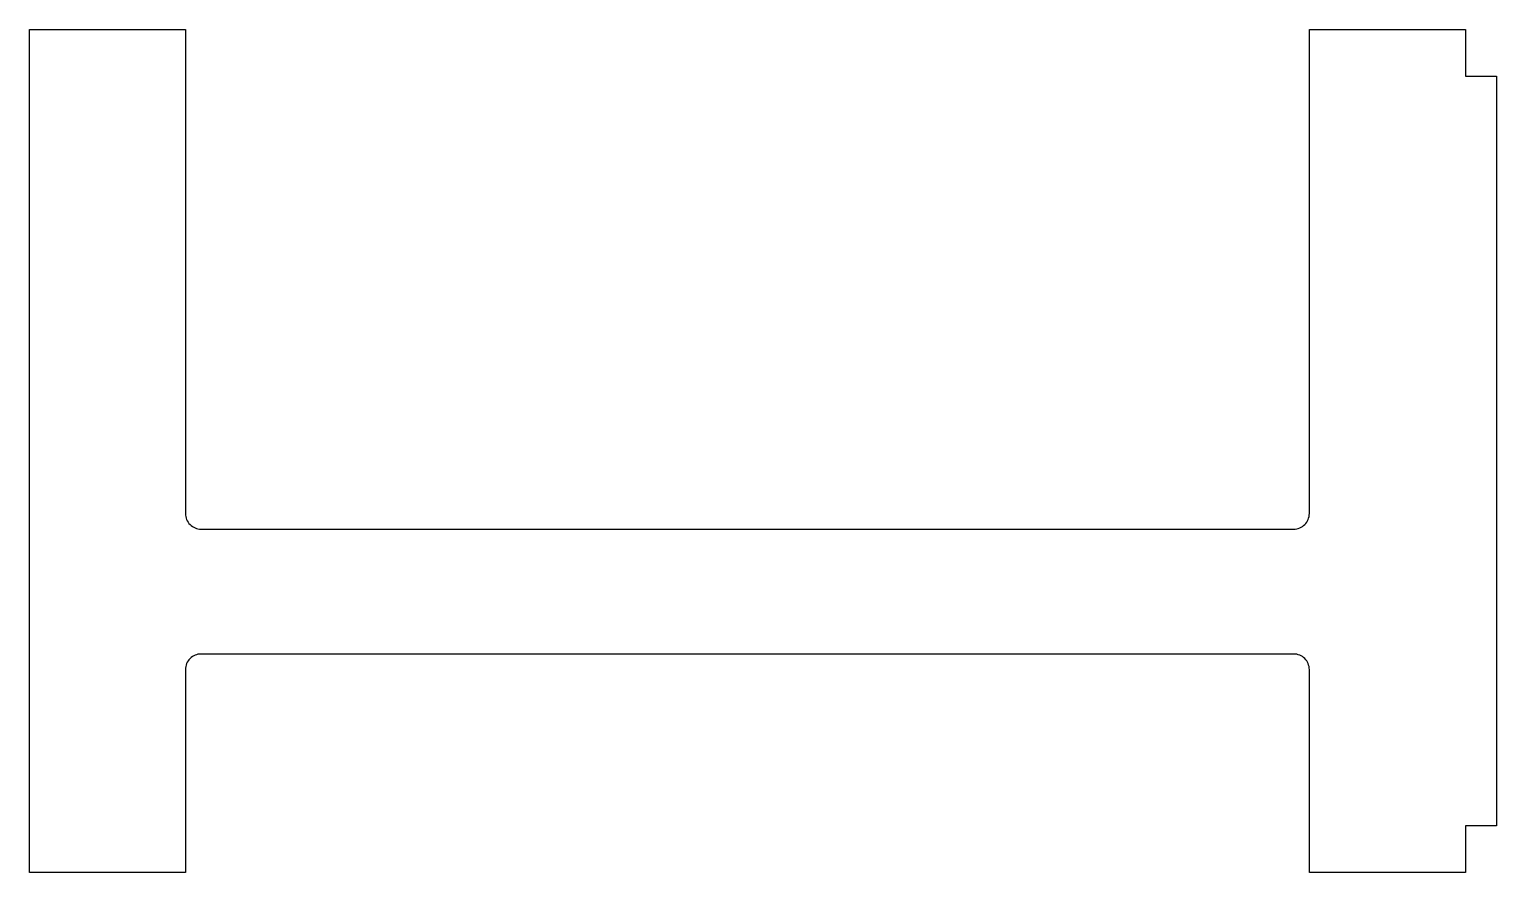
# Model space of a CAD drawing. Extents: x 225.7 to 272.7, y 235.7 to 262.7.
import ezdxf

# ---------------------------------------------------------------- set-up
doc = ezdxf.new("R2010")
doc.units = 0
doc.layers.add('ANA', color=220, linetype='CONTINUOUS')

msp = doc.modelspace()

# ---------------------------------------------------------------- linework, layer by layer
at = {"layer": 'ANA'}
msp.add_lwpolyline([(266.677, 235.674), (266.677, 242.174, 0.414214), (266.177, 242.674), (231.177, 242.674, 0.414214), (230.677, 242.174), (230.677, 235.674), (225.677, 235.674), (225.677, 262.674), (230.677, 262.674), (230.677, 247.174, 0.414214), (231.177, 246.674), (266.177, 246.674, 0.414214), (266.677, 247.174), (266.677, 262.674), (271.677, 262.674), (271.677, 261.174), (272.677, 261.174), (272.677, 237.174), (271.677, 237.174), (271.677, 235.674)], format="xyb", close=True, dxfattribs=at)

doc.saveas('drawing.dxf')
